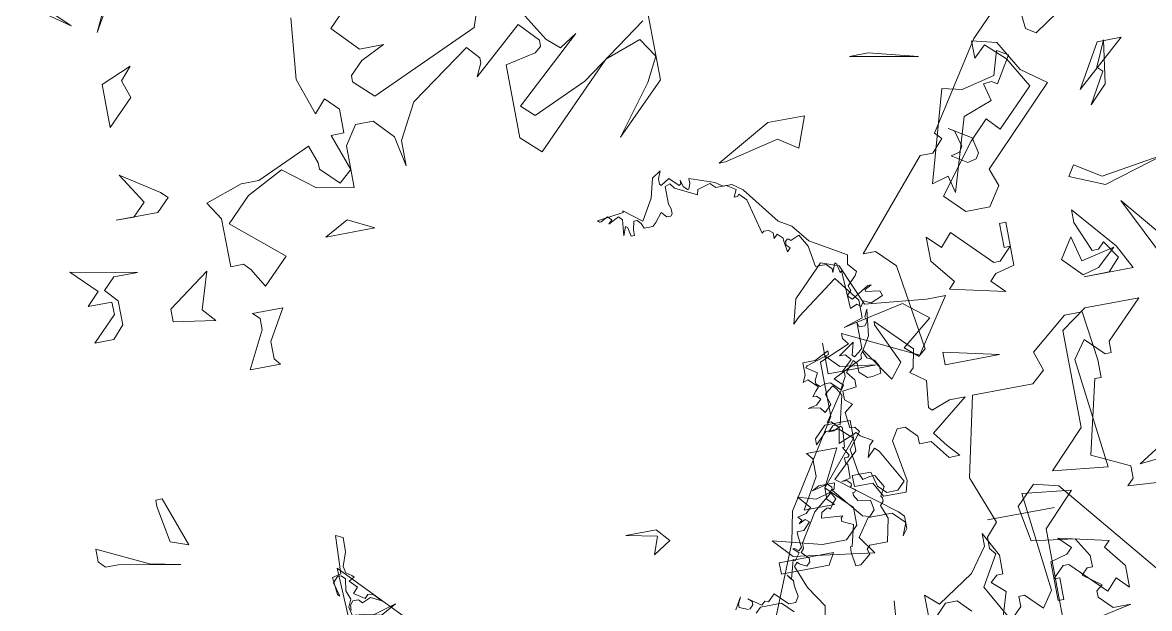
# Model space of a CAD drawing. Header units: millimetres. Extents: x 1418 to 1811, y 1796 to 1956.
# Drawn here: x 1467.298 to 1468.331, y 1889.752 to 1890.289 of the extents above; entities that cross this region are included whole.
import ezdxf

# ---------------------------------------------------------------- set-up
doc = ezdxf.new("R2010")
doc.units = ezdxf.units.MM
doc.layers.add('ARBRE', color=251, linetype='Continuous', lineweight=13)

# ---------------------------------------------------------------- blocks, each defined once
blk = doc.blocks.new('WMF26', base_point=(0, 0.0008))
at = {"color": 85}
blk.add_lwpolyline([(13.2233, -7.4181), (13.0199, -7.9055), (12.9837, -8.0792), (12.6708, -8.5666), (12.6708, -8.8803), (12.4963, -8.9527), (12.5251, -8.989), (12.5251, -9.0178), (12.111, -8.8144), (12.0739, -8.8441), (12.1472, -9.3381), (12.2485, -9.4401), (12.3209, -9.4401), (11.8994, -9.9284), (11.8269, -9.9284), (11.7611, -10.0008), (11.7973, -10.037), (11.477, -10.5245), (11.165, -10.8381)], dxfattribs=at)
at = {"color": 63}
for points in [[(11.859, -7.2065), (11.9982, -7.4543), (11.8953, -7.628), (11.9249, -7.6643), (11.9249, -7.7301), (11.859, -7.8034), (11.962, -8.0792), (11.859, -8.5378), (11.5108, -8.5378), (11.4375, -8.6028), (11.4737, -8.7132), (11.263, -8.8869), (11.1609, -8.8869), (11.1246, -8.6028), (11.1246, -8.5016), (11.1609, -8.5016), (11.263, -8.0792), (11.0522, -7.9779), (11.0522, -7.9055), (11.0884, -7.8684), (10.6735, -7.8396)], [(8.6794, -9.3018), (8.8185, -9.0622), (8.7519, -9.2006)], [(9.0293, -9.2006), (8.956, -9.1281), (9.203, -9.3018)], [(10.9863, -7.344), (11.4737, -7.9417), (11.6121, -7.9779), (11.7216, -7.8684), (11.6853, -7.6643), (11.4375, -7.628), (11.3716, -7.5193), (11.3716, -7.4543), (11.4013, -7.4543), (11.4375, -7.4181), (11.3354, -7.344), (11.3716, -7.3152), (11.3716, -7.2789), (11.2992, -7.2065), (11.1971, -7.2065), (11.3716, -7.1703)], [(4.8889, -6.482), (4.8707, -6.4424), (4.8304, -6.4219), (4.8098, -6.3823), (4.8098, -6.342), (4.86, -6.3321), (4.8889, -6.3321), (4.9308, -6.3716), (4.9308, -6.4219), (4.9498, -6.4424), (5, -6.3823), (4.9605, -6.3321), (4.9605, -6.2918), (5.0395, -6.2819), (5.0395, -6.2317), (5, -6.1996), (5.0502, -6.1601), (5.0395, -6.0695), (5.0107, -6.0695), (4.9893, -6.0398), (5.0609, -5.9485), (5.0395, -5.8077), (5.0214, -5.7682), (4.9811, -5.7789), (4.9498, -5.7789), (4.9103, -5.7072), (4.9391, -5.6562), (4.9308, -5.6463), (4.9308, -5.6274), (4.9498, -5.606), (4.921, -5.5269), (4.9498, -5.3952), (5.0502, -5.3952), (5.0708, -5.3763), (5.0609, -5.345), (5.121, -5.2947), (5.1507, -5.2947), (5.1614, -5.3763), (5.1614, -5.4059), (5.1507, -5.4059), (5.121, -5.5269), (5.182, -5.5557), (5.182, -5.5771), (5.1712, -5.5878), (5.2915, -5.5961), (5.2832, -5.6274), (5.2519, -5.6463), (5.2412, -5.6463), (5.233, -5.6381), (5.2124, -5.6669), (5.191, -5.6891), (5.2124, -5.7286), (5.3227, -5.6381), (5.4232, -5.4767), (5.4232, -5.4454), (5.4421, -5.4265), (5.4026, -5.387), (5.4026, -5.3656), (5.4232, -5.345), (5.4635, -5.3656), (5.4734, -5.3763), (5.4923, -5.3557), (5.4421, -5.2248), (5.3631, -5.1037), (5.373, -5.0535)], [(5.5426, -5.1037), (5.6035, -5.1638), (5.7253, -5.1638), (5.755, -5.135)], [(7.9993, -5.5063), (8.0183, -5.5961), (7.9993, -5.6381), (8.0183, -5.6891), (8.0076, -5.7575), (8.0282, -5.7789), (8.0496, -5.7789), (8.0784, -5.7476), (8.0578, -5.6669), (8.0685, -5.6784), (8.0784, -5.7789), (8.0282, -5.7896), (8.0183, -6.0086), (7.9779, -5.9896), (7.9779, -5.9081), (8.0076, -5.8291), (7.9993, -5.7896), (7.9681, -5.7682), (7.9574, -5.7575), (7.9886, -5.7393), (7.9491, -5.6973), (7.9779, -5.6669), (7.9178, -5.6274), (7.8989, -5.6463), (7.8668, -5.6381), (7.8273, -5.5961), (7.8882, -5.6274), (7.9384, -5.606), (7.9574, -5.6274), (7.9886, -5.6274), (8.0076, -5.606), (8.0076, -5.5771)], [(7.8882, -5.5269), (7.7556, -5.5664), (7.8478, -5.5162)], [(5.8653, -5.1745), (5.8258, -5.2437), (5.8447, -5.2042), (5.8447, -5.1852), (5.7945, -5.1638)], [(5.7863, -5.1638), (5.7649, -5.1852), (5.7649, -5.2042), (5.7863, -5.2248), (5.7146, -5.1745), (5.6941, -5.1935), (5.6751, -5.1852), (5.6356, -5.2248), (5.564, -5.154), (5.5236, -5.154), (5.503, -5.1852), (5.5137, -5.2437), (5.5137, -5.2758), (5.5426, -5.3153), (5.5236, -5.2865), (5.4923, -5.3952), (5.4841, -5.387), (5.4528, -5.4265), (5.4841, -5.4561), (5.4734, -5.4561), (5.4528, -5.4372), (5.4339, -5.4561), (5.4421, -5.5162), (5.4421, -5.5459), (5.4026, -5.5459), (5.3631, -5.5878), (5.3837, -5.606), (5.4232, -5.5878), (5.4026, -5.606), (5.4232, -5.6274), (5.373, -5.6381), (5.3417, -5.6669), (5.3837, -5.7179), (5.4026, -5.7393), (5.3022, -5.7072), (5.2223, -5.7286), (5.2017, -5.7476), (5.2017, -5.7575), (5.2223, -5.7789), (5.3129, -5.7575), (5.2725, -5.7789), (5.182, -5.7789), (5.191, -5.7476), (5.2017, -5.7393), (5.0609, -5.5664), (5.0214, -5.5557), (4.9893, -5.5878), (5, -5.6463), (5.0708, -5.6562), (5.0897, -5.6891), (5.0897, -5.7072), (5.0815, -5.7072), (5.0708, -5.7179), (5.1004, -5.7393), (5.0897, -5.7476), (5.0897, -5.7575), (5.1111, -5.7789), (5.14, -5.7789), (5.0897, -5.7896), (5.0897, -5.8686), (5.1004, -5.8793), (5.1004, -5.9081), (5.0815, -5.9081), (5.0708, -5.9188), (5.1004, -5.969), (5.0897, -5.969), (5.0815, -6.0489), (5.0815, -6.0802), (5.0897, -6.0901), (5.1317, -6.0695), (5.1614, -6.0695), (5.1317, -6.0999), (5.0897, -6.0999), (5.0502, -6.2605), (5.0708, -6.3), (5.0897, -6.3214), (5.121, -6.3), (5.14, -6.2819), (5.121, -6.221), (5.1614, -6.1815), (5.182, -6.2103), (5.2223, -6.221), (5.2519, -6.221), (5.2017, -6.2317), (5.1712, -6.2605), (5.191, -6.2819), (5.2124, -6.2819), (5.191, -6.3107), (5.1712, -6.3321), (5.2223, -6.3823), (5.2519, -6.3716), (5.233, -6.4112), (5.233, -6.482), (5.1614, -6.482), (5.0815, -6.5231), (5.0815, -6.5009), (5.2124, -6.4614), (5.2223, -6.4507), (5.1614, -6.4112), (5.182, -6.3716), (5.182, -6.3502), (5.1614, -6.3321), (5.1317, -6.342), (5.1004, -6.342), (5.0502, -6.2918), (5.0107, -6.3609), (5.0107, -6.3823), (5.0214, -6.3922), (4.9605, -6.4507), (4.9893, -6.482), (5.0214, -6.482), (4.9308, -6.5437), (4.9498, -6.4721), (4.9391, -6.4614), (4.9103, -6.482), (4.8889, -6.5009), (4.8889, -6.6524), (4.8806, -6.6236), (4.8493, -6.6236), (4.8304, -6.6442), (4.8386, -6.6738), (4.8205, -6.7133), (4.8386, -6.5627), (4.8889, -6.482), (4.8889, -6.482)], [(4.0524, -5.3013), (4.0524, -4.7958), (4.1833, -4.7044), (4.4657, -4.7044), (4.2747, -4.8946), (4.2747, -4.9539), (4.2425, -4.9539), (4.1503, -4.8625), (4.0853, -4.9539), (4.1503, -5.5236), (3.8696, -5.4907), (4.0524, -5.3013), (4.0524, -5.3013)], [(3.7461, -5.1383), (3.6481, -5.014), (3.6481, -4.8897), (3.7132, -4.9555), (3.7724, -4.8897), (3.9626, -5.079), (3.9956, -5.079), (4.0606, -5.014), (4.0277, -5.014), (4.0277, -4.8897), (4.0606, -4.8897), (4.0606, -5.112), (3.9626, -5.1383), (3.9297, -5.1712), (3.9956, -5.2363), (3.7132, -5.1712), (3.7461, -5.1383), (3.7461, -5.1383)], [(3.0438, -5.6364), (2.9886, -5.601), (3.0907, -5.494), (3.1871, -5.4783), (3.2842, -5.5829), (3.4596, -5.5656), (3.3295, -5.6463), (3.0438, -5.6364), (3.0438, -5.6364)], [(6.1601, -5.6315), (6.2613, -5.5664), (6.2251, -5.6677), (6.3996, -5.7048), (6.2251, -5.7048), (6.1601, -5.6315), (6.1601, -5.6315)], [(5.2421, -5.7624), (5.2421, -5.6965), (5.2058, -5.6595), (5.3804, -5.6595), (5.2783, -5.8348), (5.2783, -5.9361), (5.3071, -5.9723), (5.1326, -5.9723), (5.2421, -5.7624), (5.2421, -5.7624)], [(3.5715, -6.7586), (3.3797, -6.8006), (3.4851, -6.7034), (3.5798, -6.6779), (3.6827, -6.7866), (3.6086, -6.9027), (3.5715, -6.7586), (3.5715, -6.7586)], [(5.8447, -7.6288), (5.8365, -7.619), (5.7863, -7.6503), (5.736, -7.6), (5.7253, -7.6083), (5.7253, -7.6288), (5.7146, -7.5893), (5.6941, -7.5687), (5.6858, -7.5687), (5.6751, -7.6), (5.6751, -7.6288), (5.5343, -7.5786), (5.4923, -7.5498), (5.4421, -7.5498), (5.3837, -7.5078), (5.2223, -7.2979), (5.1507, -7.2559), (5.0708, -7.1554), (4.8707, -7.0361), (4.8806, -6.9858), (4.8386, -6.9356), (4.8493, -6.9142), (4.8996, -6.864), (4.8889, -6.8343), (4.9103, -6.8138), (4.9103, -6.8031), (4.8889, -6.7841), (4.7892, -6.8451), (4.7703, -6.8451), (4.8098, -6.8245), (4.8098, -6.8138), (4.7291, -6.8031), (4.7192, -6.7742), (4.7892, -6.7446), (4.8304, -6.7635), (4.8493, -6.7339), (4.8707, -6.7528), (4.9103, -6.7339), (4.921, -6.9546), (4.9308, -6.9463), (4.9391, -6.9965), (4.9498, -7.0048), (4.9712, -6.9546), (4.9712, -6.976), (5, -7.0048), (5.0609, -7.0048), (5.0815, -7.1258), (5.121, -7.1974), (5.1712, -7.176), (5.182, -7.1867), (5.191, -7.1867), (5.2017, -7.176), (5.2017, -7.1554), (5.182, -7.1365), (5.2017, -7.1159), (5.2124, -7.1867), (5.2124, -7.1974), (5.2412, -7.2262), (5.2626, -7.2057), (5.2626, -7.2369), (5.2832, -7.2559), (5.3129, -7.2559), (5.3227, -7.2477), (5.373, -7.4494), (5.4133, -7.4889), (5.4232, -7.4782), (5.4421, -7.4782), (5.4232, -7.5185), (5.4734, -7.5498), (5.5343, -7.5498), (5.564, -7.5786), (5.6356, -7.558), (5.6438, -7.5284), (5.7649, -7.5893), (5.7863, -7.619), (5.8151, -7.6083), (5.8151, -7.5078), (5.8052, -7.4782), (5.8052, -7.4494), (5.8151, -7.4387), (5.8365, -7.4387), (5.8653, -7.4683), (5.9056, -7.4181), (5.9262, -7.3991), (5.9765, -7.3991), (5.9872, -7.428), (6.0061, -7.4494), (6.0267, -7.4494), (6.0374, -7.3991), (6.0374, -7.3679), (6.0563, -7.3679), (6.0662, -7.4181), (6.0769, -7.428), (6.0967, -7.3777), (6.0884, -7.4683), (6.1074, -7.4889), (6.1675, -7.4576), (6.1469, -7.4782), (6.1675, -7.4996), (6.2078, -7.4782), (6.2177, -7.4782), (6.2284, -7.4889), (6.0769, -7.5078), (6.0769, -7.5185), (5.9765, -7.4387), (5.9056, -7.558), (5.876, -7.6692), (5.8258, -7.7005), (5.8447, -7.6585), (5.8447, -7.6288), (5.8447, -7.6288)], [(3.3698, -7.209), (2.9985, -7.2649), (3.3591, -7.1587), (3.5567, -7.2411), (3.518, -7.302), (3.3698, -7.209), (3.3698, -7.209)], [(4.1767, -7.6363), (4.054, -7.558), (4.0342, -7.4675), (4.0532, -7.437), (4.1034, -7.4263), (4.189, -7.4807), (4.1388, -7.4914), (4.1199, -7.5226), (4.1454, -7.6165), (4.1767, -7.6363), (4.1767, -7.6363)]]:
    blk.add_lwpolyline(points, dxfattribs=at)
at = {"color": 106}
for points in [[(8.1805, -4.9448), (8.1302, -4.986), (8.1195, -5.0881), (8.3427, -5.0856), (8.3707, -5.0626), (8.3501, -5.2099), (8.4011, -5.2157), (8.4373, -5.3647), (8.285, -5.1317), (8.1607, -5.1391), (8.1805, -5.4413), (8.0784, -5.4306), (8.0273, -5.4718), (8.0422, -5.825), (7.7252, -5.4915), (7.9434, -5.5401), (7.9944, -5.5459), (8.066, -4.8609), (7.9746, -4.7933), (8.071, -4.809), (8.1805, -4.9448), (8.1805, -4.9448)], [(5.5903, -5.5212), (5.3145, -5.4487), (5.1762, -5.4487), (5.1029, -5.5212), (5.1029, -5.6232), (5.2421, -5.7624), (5.0305, -6.0094), (5.1029, -6.0744), (5.1762, -6.0744), (5.2421, -6.0094), (5.2421, -6.0456), (5.1762, -6.1115), (5.0305, -6.1115), (5.0305, -5.9361), (5.1762, -5.7986), (4.8559, -5.5508), (4.8271, -5.5212), (4.8271, -5.4487), (4.8559, -5.4125), (4.8271, -5.4849), (4.893, -5.5508), (5.0305, -5.5508), (5.1029, -5.4487), (5.0305, -5.3474), (5.489, -5.4125), (5.5903, -5.5212), (5.5903, -5.5212)], [(3.9832, -5.4125), (4.3685, -5.4125), (3.9832, -5.4125), (3.9832, -5.4125)], [(12.0888, -7.3333), (12.1612, -7.4066), (12.2271, -7.4066), (12.2995, -7.3333)], [(12.3357, -7.3333), (12.3357, -7.4724), (12.2633, -7.4066), (12.0525, -7.5449), (11.9513, -7.6832), (11.9513, -7.7556), (11.8772, -7.6173), (11.8772, -7.5086), (11.9134, -7.5086), (11.9513, -7.4724), (11.8772, -7.4066), (11.9875, -7.0575)], [(9.3315, -6.0744), (9.3677, -6.1115), (9.3677, -6.1839), (9.0836, -6.0456), (8.9091, -6.0094), (9.259, -6.0744), (9.3315, -6.0744), (9.3315, -6.0744)], [(8.9816, -6.3585), (8.9816, -6.3947), (8.9453, -6.3947), (8.8441, -6.1115), (8.9453, -6.1477), (8.9816, -6.3585), (8.9816, -6.3585)], [(4.4418, -6.3947), (4.1281, -6.3222), (4.4418, -6.3222), (4.4418, -6.3947), (4.4418, -6.3947)], [(4.478, -6.5989), (4.6155, -6.7076), (4.9654, -6.6351), (4.8559, -6.6713), (4.8559, -6.7734), (4.9654, -6.9183), (5.2058, -6.7438), (5.2421, -6.7076), (5.2058, -6.8459), (5.0305, -7.0212), (4.9292, -6.985), (4.8271, -6.7438), (4.478, -6.7076), (4.3685, -6.7076), (4.5793, -6.3947), (4.6517, -6.4597), (4.478, -6.5989), (4.478, -6.5989)], [(5.1029, -6.5701), (5.1029, -6.4968), (5.0305, -6.4235), (4.8271, -6.3947), (5.1029, -6.3947), (5.1029, -6.5701), (5.1029, -6.5701)], [(8.2101, -7.232), (8.2101, -7.2971), (8.2463, -7.3333), (8.0726, -7.3333), (8.1739, -7.1587), (8.1739, -7.0575), (8.1451, -7.0212), (8.3196, -7.0212), (8.2101, -7.232), (8.2101, -7.232)], [(12.5399, -7.1587), (12.5111, -7.4724), (12.5399, -7.1587), (12.5399, -7.1587)], [(8.6975, -7.4428), (8.4579, -7.6173), (8.5238, -7.4066), (8.4579, -7.3333), (8.6975, -7.3703), (8.6975, -7.4428), (8.6975, -7.4428)], [(9.0178, -7.4724), (9.0178, -7.5449), (9.1561, -7.5449), (9.0836, -7.6173), (9.2211, -7.7556), (8.8441, -7.6832), (8.9816, -7.6832), (9.0474, -7.6173), (8.9816, -7.5449), (8.9816, -7.4066), (9.0474, -7.3333), (9.1561, -7.3333), (9.0178, -7.4724), (9.0178, -7.4724)], [(8.2463, -7.6173), (8.3196, -7.6173), (8.3196, -7.894), (8.3855, -7.996), (8.1739, -8.0685), (8.0726, -8.0685), (7.7589, -8.2076), (7.7227, -8.1047), (7.7227, -8.0685), (7.6214, -7.9672), (7.5482, -8.0323), (7.6214, -8.2439), (7.5482, -8.2439), (7.5482, -8.3814), (7.6214, -8.4546), (7.6865, -8.3814), (7.7589, -8.5921), (7.7227, -8.942)], [(7.4098, -8.942), (7.5119, -8.8399), (7.3736, -8.695), (7.2353, -8.695), (7.3736, -8.6292), (7.4469, -8.5559), (7.4469, -8.5197), (7.3374, -8.4176), (6.7117, -8.695), (6.6392, -8.9058)], [(6.5371, -8.9058), (6.3255, -8.5559), (6.2531, -8.4909), (6.1518, -8.5559), (6.5371, -8.2076), (6.4639, -8.141), (6.1518, -8.2801), (5.7657, -8.5559)], [(5.7295, -8.7675), (5.7295, -8.2076), (6.0127, -7.9302), (5.8019, -8.2076), (5.7295, -8.3451), (5.8019, -8.4546), (6.0127, -8.3814), (6.4639, -7.9302), (6.5734, -8.0323), (6.5734, -8.4546), (6.3988, -8.4909), (6.3618, -8.5197), (6.3618, -8.5559), (6.4639, -8.6654), (6.7479, -8.4176), (6.7117, -8.4909), (6.7117, -8.5197), (6.7767, -8.5921), (7.1266, -8.3451), (7.2353, -8.141), (7.2353, -7.996), (7.2715, -8.1706), (7.3736, -8.2801), (7.4757, -8.2801), (7.5482, -8.1706), (7.5482, -7.9302), (7.7589, -7.9672), (7.9343, -8.1047), (8.1451, -7.996), (8.2826, -7.8577), (7.9993, -7.6173), (8.1451, -7.4724), (8.2101, -7.5811), (8.2463, -7.6173), (8.2463, -7.6173)], [(3.2842, -7.8215), (3.2192, -7.9672), (3.2554, -7.7194), (3.3567, -7.6173), (3.2554, -7.7927), (3.2842, -7.8215), (3.2842, -7.8215)], [(5.4528, -7.6832), (5.489, -7.6832), (5.1762, -7.8577), (4.9654, -7.8577), (5.0305, -7.6832), (5.1391, -7.7556), (5.4528, -7.6832), (5.4528, -7.6832)], [(7.6214, -7.7556), (7.4757, -7.6832), (7.7589, -7.6832), (7.6214, -7.7556), (7.6214, -7.7556)], [(13.1121, -7.805), (12.7985, -7.805), (12.8363, -7.7392), (13.1121, -7.7392), (13.1121, -7.805), (13.1121, -7.805)], [(8.8078, -7.996), (8.7337, -8.0685), (8.8441, -8.2439), (8.6325, -8.1047), (8.5962, -8.0685), (8.6687, -7.996), (8.9091, -7.996), (8.8078, -7.996), (8.8078, -7.996)], [(11.2885, -8.2439), (11.2885, -8.8037), (11.1428, -8.9058), (10.8299, -8.9058), (11.0415, -8.695), (11.0415, -8.6292), (11.0777, -8.6292), (11.179, -8.7313), (11.2523, -8.6292), (11.179, -7.996), (11.4927, -8.0323), (11.2885, -8.2439), (11.2885, -8.2439)], [(4.6517, -8.141), (4.2664, -8.0685), (4.5431, -8.141), (4.6517, -8.141), (4.6517, -8.141)], [(12.5062, -8.1517), (12.6132, -8.1517), (12.6132, -8.215), (12.5062, -8.215), (12.4839, -8.1294), (12.4387, -8.085), (12.3753, -8.085), (12.3308, -8.1294), (12.4387, -8.3221), (12.4609, -8.3443), (12.5062, -8.2999), (12.4839, -8.3665), (12.4609, -8.3896), (12.5284, -8.4291), (12.5457, -8.4513), (12.6527, -8.4069), (12.6354, -8.4966), (12.675, -8.5361), (12.698, -8.5361), (12.5679, -8.7288), (12.6132, -8.7733), (12.4387, -8.8581), (12.4387, -8.8811), (12.4214, -8.9033), (12.2913, -8.7115), (12.2238, -8.7963), (12.3308, -9.0326), (12.3308, -9.0507), (12.139, -8.8581), (12.1612, -8.751), (12.1843, -8.7288), (12.0995, -8.6662), (12.1167, -8.5139), (12.0995, -8.4966), (11.9924, -8.5361), (11.9019, -8.5361), (12.1167, -8.3665), (12.0542, -8.2826), (11.9924, -8.215), (12.0542, -8.215), (12.139, -8.3221), (12.2065, -8.3221), (12.2065, -8.3665), (12.2682, -8.4291), (12.3135, -8.4291), (12.353, -8.3665), (12.3135, -8.1294), (12.3308, -8.0669), (12.4609, -8.0669), (12.5062, -8.1517), (12.5062, -8.1517)], [(8.6687, -8.8399), (8.7337, -8.7675), (8.6975, -8.6654), (8.8441, -8.5197), (8.8441, -8.7675), (8.6687, -8.8399), (8.6687, -8.8399)], [(10.6554, -9.2549), (10.517, -9.4665), (10.517, -9.5389), (10.4438, -9.4665), (10.4438, -9.2911), (10.5903, -9.1528), (10.5903, -8.9783), (10.8299, -9.4665), (10.6554, -9.2549), (10.6554, -9.2549)], [(10.9682, -9.0804), (10.9024, -9.1528), (10.9682, -9.2549), (11.0044, -9.2187), (11.0415, -9.2187), (11.1139, -9.3932), (11.1139, -9.4665), (10.9024, -9.2187), (10.8299, -9.0804), (11.1139, -9.0804), (10.9682, -9.0804), (10.9682, -9.0804)], [(11.8409, -9.1899), (11.9513, -9.3273), (11.9513, -9.4665), (11.8772, -9.3932), (11.8121, -9.4665), (11.6013, -9.2549), (11.5651, -9.2549), (11.4927, -9.3273), (11.5289, -9.3273), (11.5289, -9.4665), (11.4927, -9.4665), (11.4927, -9.2187), (11.6013, -9.1899), (11.6376, -9.1528), (11.5651, -9.0804), (11.8772, -9.1528), (11.8409, -9.1899), (11.8409, -9.1899)], [(11.8121, -9.6773), (11.6013, -9.9539), (11.4927, -10.0626), (11.426, -9.9901), (11.216, -10.2009), (11.3173, -10.3763), (11.426, -10.4775), (11.4927, -10.4125), (11.4927, -10.5137), (11.3535, -10.4775), (11.2523, -10.3022), (11.1139, -10.2009), (11.5289, -9.7785), (11.4927, -9.6773), (11.5651, -9.5678), (11.7034, -9.5678), (11.8121, -9.6773), (11.8121, -9.6773)], [(11.3939, -10.2462), (11.4252, -10.2659), (11.4713, -10.2602), (11.4474, -10.1597), (11.6137, -10.0996), (11.7421, -9.6838), (11.766, -9.7835), (11.8599, -9.7563), (11.7084, -10.2783), (11.5964, -10.2519), (11.4062, -10.2964), (11.3642, -10.4339), (11.3025, -10.396), (11.3939, -10.2462), (11.3939, -10.2462)], [(10.6554, -10.3763), (10.9386, -10.1284), (10.7937, -10.3763), (10.6554, -10.3763), (10.6554, -10.3763)], [(11.1798, -10.5245), (11.1963, -10.7056), (11.2465, -10.6941), (11.2654, -10.6628), (11.3206, -10.6973), (11.2119, -10.75), (11.1123, -10.7739), (11.0637, -10.6578), (10.7039, -10.7698), (11.1246, -10.4907), (11.1798, -10.5245), (11.1798, -10.5245)]]:
    blk.add_lwpolyline(points, dxfattribs=at)
blk = doc.blocks.new('T2_02')
at = {"xscale": 0.3499999999999943, "yscale": 0.3499999999999943, "zscale": 0.3499999999999943}
blk.add_blockref('WMF26', (-2.2399, 1.997), dxfattribs=at)

msp = doc.modelspace()

# ---------------------------------------------------------------- block references
at = {"layer": 'ARBRE', "xscale": 0.4621142716754233, "yscale": 0.4621142716754233, "zscale": 0.4621142716754233, "rotation": 190.6551472559353}
for p in [(1467.8509, 1889.8186), (1469.1212, 1889.6604)]:
    msp.add_blockref('T2_02', p, dxfattribs=at)

doc.saveas('drawing.dxf')
